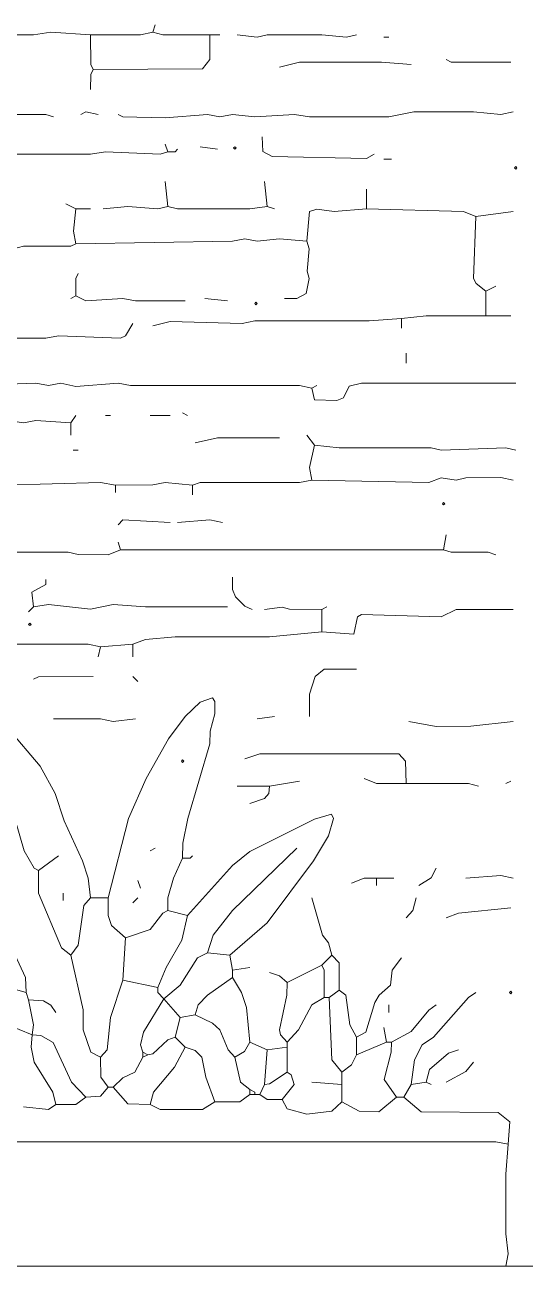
# Model space of a CAD drawing. Header units: millimetres. Extents: x 11 to 20000, y -4 to 8232.
# Drawn here: x 16439 to 17198, y -4 to 1878 of the extents above; entities that cross this region are included whole.
import ezdxf

# ---------------------------------------------------------------- set-up
doc = ezdxf.new("R2010")
doc.units = ezdxf.units.MM
for name, color, linetype, lineweight, true_color in [('ARCHITECTURE', 7, 'Continuous', 13, 0x000000), ('MASONRY_AND_ARCH', 7, 'Continuous', 13, 0x000000), ('PLANTING', 7, 'Continuous', 13, 0x000000)]:
    doc.layers.add(name, color=color, linetype=linetype, lineweight=lineweight, true_color=true_color)

msp = doc.modelspace()

# ---------------------------------------------------------------- linework, layer by layer
at = {"layer": 'ARCHITECTURE', "color": 7, "lineweight": 13, "true_color": 0x000000}
for points in [[(12134.2379, 184.76527), (12156.86233, 188.5379), (12179.48676, 184.77217), (16097.28507, 184.76527), (16123.68213, 180.99548), (16191.55543, 181.14321), (16206.63462, 184.76041), (17153.09389, 184.76527), (17171.9457, 180.99548)], [(17168.17308, -3.7707), (17171.9388, 15.08201), (17168.18145, 45.24887), (17168.17308, 135.74661), (17171.9457, 180.99548)], [(12134.2379, -3.7707), (12153.09242, -3.7707), (17149.32127, -3.7707), (17168.17308, -3.7707)], [(17168.17308, -3.7707), (17187.03054, -3.7707), (17232.27941, -3.7707)]]:
    msp.add_lwpolyline(points, dxfattribs=at)
at = {"layer": 'MASONRY_AND_ARCH', "color": 7, "lineweight": 13, "true_color": 0x000000}
for points in [[(16346.15385, 1877.82805), (16376.31787, 1862.9), (16451.73643, 1862.75158), (16478.12783, 1866.51584), (16538.46154, 1862.74536)], [(16538.46154, 1862.74536), (16613.87443, 1862.8931), (16632.7319, 1866.51584)], [(16636.49887, 1877.82805), (16632.7319, 1866.51584)], [(16719.45701, 1862.74536), (16647.81109, 1862.8931), (16632.7319, 1866.51584)], [(16538.46154, 1862.74536), (16538.60928, 1817.50204), (16542.23416, 1809.95475)], [(16719.45701, 1862.74536), (16719.30373, 1825.03744), (16708.1448, 1811.15962), (16542.23416, 1809.95475)], [(16719.45701, 1862.74536), (16734.54186, 1862.74536)], [(16941.92873, 1862.74536), (16926.84955, 1858.9741), (16889.14027, 1862.74536), (16806.18213, 1862.59762), (16791.10294, 1858.98722), (16760.93326, 1862.74536)], [(16983.41063, 1858.9741), (16990.95023, 1858.9741)], [(16538.46154, 1779.7879), (16538.60928, 1802.40747), (16542.23416, 1809.95475)], [(16825.03959, 1813.72455), (16855.20362, 1821.26075), (16979.63801, 1821.26075), (17024.88688, 1817.49717)], [(17077.67534, 1825.03744), (17085.22466, 1821.41471), (17175.71833, 1821.26697)], [(16481.90045, 1738.31165), (16470.58824, 1741.93371), (16402.71493, 1742.08145), (16346.16075, 1738.15633), (16335.89796, 1726.99943), (16337.40871, 1689.29016), (16330.92262, 1679.18281), (16274.50792, 1674.36278), (16229.25905, 1677.8302), (16214.17986, 1670.43744)], [(16523.3767, 1742.08145), (16530.92602, 1745.69796), (16549.77376, 1742.08145)], [(17179.48529, 1745.85124), (17160.63348, 1742.08145), (17119.15724, 1745.84638), (17028.6595, 1745.70419), (16990.95023, 1738.31652), (16870.28846, 1738.31652), (16847.66403, 1742.08145), (16787.33032, 1738.31165), (16753.39367, 1741.92681), (16734.54186, 1738.31787), (16715.68439, 1742.069), (16651.58371, 1736.64005), (16587.4871, 1738.45871), (16579.93778, 1742.08145)], [(16655.35633, 1685.52036), (16651.58371, 1696.83258)], [(16968.32579, 1681.75057), (16957.01357, 1675.41301), (16813.72738, 1678.12636), (16799.84672, 1685.66878), (16798.64253, 1708.1448)], [(16383.86312, 1685.52036), (16425.33937, 1681.75057), (16538.46154, 1681.75543), (16561.08597, 1685.52036), (16644.04412, 1681.75543), (16655.35633, 1685.52036)], [(16670.43552, 1689.29016), (16666.66855, 1685.52036), (16655.35633, 1685.52036)], [(16704.37217, 1693.06278), (16730.76923, 1689.29016)], [(16994.72285, 1674.20814), (16983.41063, 1674.20814)], [(16651.58371, 1640.27149), (16655.35633, 1602.56505)], [(16806.18213, 1602.56505), (16802.41516, 1640.27149)], [(16957.01357, 1598.79242), (16957.01357, 1628.95928)], [(16500.75226, 1606.33484), (16515.8371, 1598.79242)], [(16655.35633, 1602.56505), (16640.27149, 1598.94084), (16595.02262, 1602.55747), (16557.31335, 1598.79242)], [(16806.18213, 1602.56505), (16779.79072, 1598.79242), (16670.43552, 1598.79932), (16655.35633, 1602.56505)], [(16806.18213, 1602.56505), (16817.49434, 1598.79242)], [(16515.8371, 1598.79242), (16512.36143, 1564.85577), (16515.8371, 1546.00396)], [(16538.46154, 1598.79242), (16515.8371, 1598.79242)], [(16866.51584, 1549.77376), (16870.65577, 1594.80238), (16881.59514, 1598.64819), (16907.99208, 1595.03507), (16957.01357, 1598.79242)], [(17122.92421, 1587.4802), (17104.0724, 1594.87489), (16957.01357, 1598.79242)], [(17122.92421, 1587.4802), (17119.31052, 1493.21267), (17123.08032, 1485.67783), (17138.00905, 1474.35803)], [(17179.48529, 1595.02262), (17122.92421, 1587.4802)], [(16210.40724, 1542.23133), (16251.88348, 1542.08428), (16266.96833, 1538.46776), (16421.56674, 1538.46776), (16436.65158, 1542.08428), (16508.28914, 1542.37975), (16515.8371, 1546.00396)], [(16866.51584, 1549.77376), (16825.03959, 1553.24808), (16791.10294, 1549.92149), (16772.24548, 1553.53733), (16753.39367, 1549.77998), (16515.8371, 1546.00396)], [(16866.51584, 1549.77376), (16870.13925, 1538.46154), (16866.81131, 1504.52489), (16869.99152, 1493.21267), (16865.31165, 1470.73665), (16851.431, 1463.19423), (16832.57919, 1463.04581)], [(16515.8371, 1466.81844), (16515.98484, 1493.20577), (16519.60973, 1500.75509)], [(17153.09389, 1481.90045), (17138.00905, 1474.35803)], [(17138.00905, 1436.65158), (17138.00905, 1474.35803)], [(16515.8371, 1466.81844), (16508.29751, 1463.04581)], [(16681.74774, 1459.27602), (16606.33484, 1459.42376), (16587.48303, 1463.04581), (16530.92195, 1459.42443), (16515.8371, 1466.81844)], [(16745.85407, 1459.27602), (16711.91742, 1463.04581)], [(16632.7319, 1421.56957), (16659.1233, 1427.91199), (16768.47851, 1425.34559), (16787.33032, 1429.1043), (16960.7862, 1429.11606), (17009.80204, 1432.88179)], [(17009.80204, 1432.88179), (17047.51131, 1436.64536), (17138.00905, 1436.65158)], [(17009.80204, 1432.88179), (17009.80204, 1417.79695)], [(17175.71833, 1436.65158), (17138.00905, 1436.65158)], [(16402.71493, 1402.71493), (16470.58824, 1402.86267), (16489.44005, 1406.48473), (16583.71041, 1402.86957), (16591.10362, 1406.64005), (16602.56222, 1425.33937)], [(17017.34729, 1380.0905), (17017.34729, 1365.00848)], [(16874.05543, 1327.29921), (16855.20362, 1331.06493), (16598.79525, 1331.0767), (16579.93778, 1334.83541), (16515.8371, 1329.40023), (16493.21267, 1334.82919), (16474.36086, 1331.08428), (16455.50339, 1334.83473), (16357.46606, 1331.07183), (16308.44457, 1334.84163), (16278.28054, 1331.07183)], [(17183.25792, 1334.84163), (16949.47398, 1334.69389), (16930.76708, 1329.86697), (16921.88111, 1312.37183), (16911.76471, 1308.45362), (16877.98133, 1309.65079), (16874.05543, 1327.29921)], [(16881.60068, 1331.07183), (16874.05543, 1327.29921)], [(16508.29751, 1274.51075), (16455.50339, 1277.98439), (16436.65158, 1274.51075), (16414.02715, 1278.27432), (16168.931, 1278.43518), (16157.61878, 1281.89706), (16142.53394, 1278.42828), (15897.43778, 1278.27432), (15878.58032, 1274.51561), (15829.56448, 1278.28054)], [(16515.8371, 1285.82296), (16508.29751, 1274.51075)], [(16568.62557, 1285.82296), (16561.08597, 1285.82296)], [(16628.95928, 1285.82296), (16659.1233, 1285.82296)], [(16685.52036, 1285.82296), (16677.98077, 1289.59276)], [(16508.29751, 1274.51075), (16508.29751, 1255.65611)], [(16696.83258, 1244.34389), (16730.76923, 1251.7379), (16825.03959, 1251.88631)], [(16866.51584, 1255.65611), (16877.82805, 1240.5741)], [(16519.60973, 1233.03167), (16512.06448, 1233.03167)], [(16877.82805, 1240.5741), (16870.44174, 1206.63744), (16874.05543, 1187.78281)], [(16877.82805, 1240.5741), (16915.53733, 1236.80837), (17055.0509, 1236.65441), (17070.13575, 1233.0379), (17168.17308, 1236.79661), (17183.25792, 1233.03167)], [(16576.17081, 1180.24038), (16553.54638, 1184.01301), (16406.48756, 1180.24729), (16338.61425, 1187.62817), (16312.21719, 1183.85769), (16297.13235, 1176.77296), (16244.34389, 1180.24038)], [(16693.05995, 1180.24038), (16704.37217, 1183.86459), (16855.20362, 1184.01787), (16874.05543, 1187.78281)], [(17179.48529, 1187.78281), (17160.63348, 1191.5526), (17107.84502, 1191.40554), (17092.76018, 1187.78903), (17070.13575, 1191.2509), (17051.28394, 1184.01923), (16874.05543, 1187.78281)], [(16576.17081, 1180.24038), (16632.7319, 1180.3888), (16651.58371, 1184.01301), (16693.05995, 1180.24038)], [(16576.17081, 1180.24038), (16576.17081, 1168.92817)], [(16693.05995, 1165.15837), (16693.05995, 1180.24038)], [(16579.93778, 1119.9095), (16587.4871, 1127.29661), (16659.1233, 1123.6793)], [(16670.43552, 1123.6793), (16719.45701, 1127.45192), (16738.30882, 1123.6793)], [(16583.71041, 1082.20215), (16579.93778, 1093.51527)], [(17077.67534, 1104.82749), (17073.90837, 1082.20215)], [(16349.92647, 1074.66063), (16365.00566, 1078.43043), (16504.52489, 1078.42557), (16519.60973, 1074.80837), (16564.8586, 1074.66753), (16583.71041, 1082.20215)], [(16583.71041, 1082.20215), (16670.43552, 1082.20215), (16689.29299, 1082.20215), (16757.16629, 1082.20215), (16776.0181, 1082.20215), (16821.26697, 1082.20215), (16840.11878, 1082.20215), (17039.97172, 1082.20215), (17073.90837, 1082.20215)], [(17153.09389, 1074.66063), (17141.78167, 1078.28337), (17085.22059, 1078.58575), (17073.90837, 1082.20215)], [(16451.73643, 995.47511), (16449.16799, 1018.09265), (16470.21957, 1029.62647), (16470.58824, 1036.95419)], [(16753.39367, 1040.72398), (16753.5414, 1021.86934), (16758.22127, 1010.55713), (16772.24548, 996.53145), (16783.55769, 991.70532)], [(16451.73643, 995.47511), (16474.36086, 999.09785), (16538.46154, 992.00079), (16572.39819, 999.24491), (16621.41968, 995.48133), (16745.85407, 995.47511)], [(16451.73643, 995.47511), (16444.19118, 987.93269)], [(16889.14027, 991.70532), (16840.11878, 991.85238), (16828.80656, 995.17896), (16802.41516, 991.70532)], [(16896.67986, 995.47511), (16889.14027, 991.70532)], [(16889.14027, 957.76867), (16889.14027, 991.70532)], [(16889.14027, 957.76867), (16937.94072, 954.3655), (16943.13428, 980.23778), (16949.47805, 984.00826), (17070.13575, 980.39932), (17092.76018, 991.55), (17179.48529, 991.70532)], [(16285.82014, 957.76776), (16294.5612, 942.83914), (16300.91188, 939.06867), (16534.68891, 938.90781), (16553.54638, 935.14423)], [(16889.14027, 957.76867), (16809.95475, 950.23247), (16666.66855, 950.07851), (16621.41968, 946.30803), (16602.56222, 938.91403)], [(16553.54638, 935.14423), (16549.77376, 920.05939)], [(16553.54638, 935.14423), (16602.56222, 938.91403)], [(16602.56222, 920.05939), (16602.56222, 938.91403)], [(16542.23416, 889.89536), (16459.28292, 889.74695), (16451.73643, 886.12274)], [(16602.56222, 889.89536), (16610.10747, 882.35294)]]:
    msp.add_lwpolyline(points, dxfattribs=at)
for points in [[(16755.27907, 1691.17647), (16757.16437, 1693.06188), (16759.04977, 1691.17647), (16757.16437, 1689.29106)], [(17181.37251, 1661.01052), (17183.25792, 1662.89593), (17185.14333, 1661.01052), (17183.25792, 1659.12523)], [(16787.33032, 1455.50532), (16789.21572, 1457.39061), (16791.10102, 1455.50532), (16789.21572, 1453.61991)], [(17072.02115, 1151.96075), (17073.90645, 1153.84615), (17075.79186, 1151.96075), (17073.90645, 1150.07545)], [(16444.1931, 969.07998), (16446.07839, 970.96527), (16447.9638, 969.07998), (16446.07839, 967.19457)]]:
    msp.add_lwpolyline(points, close=True, dxfattribs=at)
at = {"layer": 'PLANTING', "color": 7, "lineweight": 13, "true_color": 0x000000}
for points in [[(16870.28846, 829.56165), (16870.43484, 863.4983), (16879.03224, 889.89536), (16892.9129, 901.05226), (16941.92873, 901.20758)], [(16564.8586, 554.29864), (16596.07896, 674.96324), (16622.4664, 735.29412), (16656.54525, 795.625), (16681.8983, 829.56165), (16704.37217, 851.13043), (16723.07353, 857.47489), (16726.84333, 852.17364), (16726.85023, 833.33428), (16719.60475, 806.93722), (16719.30928, 788.08541), (16685.6681, 674.96324), (16678.12715, 637.25396), (16677.98077, 614.62952)], [(16817.49434, 829.56165), (16791.10294, 825.79186)], [(16538.46154, 554.29864), (16534.54253, 584.4655), (16526.09989, 610.85973), (16498.04027, 671.19061), (16484.47998, 712.66968), (16461.99774, 754.14876), (16414.02715, 810.56143), (16402.71493, 817.19378), (16387.63009, 818.24943)], [(16387.63009, 818.24943), (16387.7793, 795.625), (16402.56719, 750.37613), (16403.76437, 723.9819), (16416.60667, 697.58767), (16437.70792, 625.94174), (16452.77896, 599.70215), (16459.27602, 595.77771)], [(16481.90045, 825.79186), (16553.54638, 825.64412), (16572.39819, 822.02206), (16606.33484, 825.79186)], [(17021.11425, 822.02206), (17062.59615, 814.47964), (17115.38462, 814.62738), (17179.48529, 822.02206)], [(16772.24548, 765.46097), (16794.86991, 772.9957), (17006.0267, 772.84729), (17016.28948, 761.68835), (17017.34729, 727.7517)], [(17017.34729, 727.7517), (16972.09842, 727.90701), (16953.24095, 735.29412)], [(16760.93326, 723.9819), (16809.95475, 723.9819)], [(16809.95475, 723.9819), (16808.75057, 712.66968), (16802.40679, 705.28258), (16779.79072, 697.58767)], [(16855.20362, 731.52432), (16809.95475, 723.9819)], [(17126.69683, 723.9819), (17111.61199, 727.74683), (17017.34729, 727.7517)], [(17175.71833, 731.52432), (17168.17308, 727.7517)], [(16685.52036, 527.90441), (16753.40057, 603.31731), (16779.79072, 624.88676), (16877.82805, 673.77217), (16904.0621, 681.15102), (16906.78937, 674.95566), (16899.26222, 648.56618), (16876.77172, 610.85973), (16806.03575, 516.59219), (16749.62104, 467.5707)], [(16636.49887, 629.71437), (16628.95928, 625.94174)], [(16715.68439, 471.34333), (16724.28462, 497.73756), (16753.5414, 535.444), (16851.431, 629.71437)], [(16489.44005, 618.40215), (16459.27602, 595.77771)], [(16655.35633, 535.444), (16655.50271, 554.29864), (16663.94536, 584.4655), (16677.98077, 614.62952)], [(16693.05995, 618.40215), (16689.29299, 614.62952), (16677.98077, 614.62952)], [(16440.42421, 411.00962), (16439.3733, 433.63405), (16420.52002, 475.11312), (16387.48371, 520.36199), (16353.69344, 549.47172), (16312.21719, 572.10305), (16233.03167, 599.39977), (16214.33314, 598.34265), (16210.70962, 592.00023), (16215.37568, 576.9293), (16233.03167, 565.61086)], [(16459.27602, 595.77771), (16459.42376, 561.84106), (16494.269, 478.88292), (16508.29751, 467.5707)], [(16934.38914, 576.92308), (16953.24095, 584.31708), (16972.09842, 584.4655)], [(16998.48982, 584.4655), (16972.09842, 584.4655)], [(16972.09842, 573.15328), (16972.09842, 584.4655)], [(17062.59615, 599.54751), (17054.90452, 584.61256), (17036.1991, 573.15328)], [(17179.48529, 584.4655), (17160.63348, 588.23529), (17107.84502, 584.4655)], [(16613.87443, 569.38066), (16610.10747, 580.69287)], [(16496.98529, 550.52885), (16496.98529, 561.84106)], [(16538.46154, 554.29864), (16528.34514, 542.98643), (16519.45362, 482.65554), (16508.29751, 467.5707)], [(16564.8586, 554.29864), (16538.46154, 554.29864)], [(16591.25, 493.96776), (16569.82557, 512.82715), (16565.00498, 527.90441), (16564.8586, 554.29864)], [(16610.10747, 554.29864), (16602.56222, 546.75622)], [(16874.05543, 554.29864), (16890.34446, 497.73756), (16899.25667, 486.42534), (16904.22511, 467.5707)], [(17032.42647, 554.29864), (17027.45396, 535.444), (17017.34729, 524.13179)], [(16591.25, 493.96776), (16628.95928, 506.33563), (16647.95475, 531.51957), (16655.35633, 535.444)], [(16685.52036, 527.90441), (16676.92296, 490.19514), (16652.77952, 448.71889), (16640.27149, 418.55204)], [(16685.52036, 527.90441), (16655.35633, 535.444)], [(17077.67534, 524.13179), (17096.53281, 531.52647), (17175.71833, 539.21663)], [(16591.25, 493.96776), (16587.48303, 429.86425)], [(16715.68439, 471.34333), (16700.75158, 463.794), (16674.06041, 422.32183), (16649.70023, 401.58371)], [(16715.68439, 471.34333), (16749.62104, 467.5707)], [(16553.54638, 312.97229), (16538.61482, 320.66029), (16527.29706, 354.44853), (16527.00158, 384.61538), (16508.29751, 467.5707)], [(16749.62104, 467.5707), (16753.39367, 444.94627)], [(16836.35181, 426.09446), (16889.14027, 452.48869)], [(16904.22511, 467.5707), (16889.14027, 452.48869)], [(16892.9129, 403.47002), (16892.76369, 444.9414), (16889.14027, 452.48869)], [(16915.53733, 414.78224), (16915.38122, 456.25848), (16904.22511, 467.5707)], [(17009.80204, 463.8009), (16995.91867, 444.94627), (16993.51731, 422.32183), (16976.01595, 407.09208), (16969.37523, 395.9276), (16955.95724, 350.82715), (16941.92873, 343.13631)], [(16440.42421, 411.00962), (16410.25452, 419.75), (16395.17941, 432.43066), (16387.63009, 433.63405)], [(16753.39367, 433.63405), (16715.68439, 407.23982), (16701.80792, 392.15781), (16696.83258, 377.07296)], [(16779.79072, 448.71889), (16753.39367, 444.94627)], [(16753.39367, 433.63405), (16753.39367, 444.94627)], [(16753.39367, 433.63405), (16767.4276, 411.00962), (16774.96867, 388.38518), (16779.79072, 335.59672)], [(16809.95475, 441.17647), (16825.03959, 436.34955), (16836.35181, 426.09446)], [(16372.5509, 429.86425), (16373.60588, 411.00962), (16399.09287, 373.30317), (16410.25452, 363.04729), (16449.84729, 346.90894)], [(16553.54638, 312.97229), (16563.65305, 324.2845), (16568.77477, 373.30317), (16587.48303, 429.86425)], [(16587.48303, 429.86425), (16640.27149, 418.55204)], [(16649.70023, 401.58371), (16640.27149, 411.00962), (16640.27149, 418.55204)], [(16836.35181, 335.59672), (16826.24231, 346.90894), (16825.04367, 354.44853), (16836.2026, 407.23982), (16836.35181, 426.09446)], [(16915.53733, 414.78224), (16900.45249, 403.47002)], [(16915.53733, 414.78224), (16925.644, 407.23292), (16931.66742, 361.99095), (16941.92873, 343.13631)], [(16444.19118, 399.6974), (16440.42421, 411.00962)], [(16444.19118, 399.6974), (16466.81561, 398.64174), (16477.98145, 392.00939), (16485.67308, 380.84559)], [(16444.19118, 399.6974), (16451.58722, 361.99095), (16449.84729, 346.90894)], [(16649.70023, 401.58371), (16618.69649, 350.67873), (16613.88824, 331.8241), (16617.64706, 320.51188)], [(16674.20814, 373.30317), (16649.70023, 401.58371)], [(16892.9129, 403.47002), (16874.206, 392.15023), (16854.00781, 354.44853), (16836.35181, 335.59672)], [(16892.9129, 403.47002), (16900.45249, 403.47002)], [(16919.3043, 290.34785), (16904.37839, 309.19966), (16900.45249, 403.47002)], [(17122.92421, 411.00962), (17111.7612, 403.46244), (17058.82353, 343.14389), (17041.16753, 331.67081), (17029.71448, 309.19966), (17024.88688, 271.49321)], [(16674.20814, 373.30317), (16696.83258, 377.07296)], [(16757.16629, 312.97229), (16747.04989, 324.2845), (16734.39129, 354.44853), (16723.22964, 364.70509), (16696.83258, 377.07296)], [(16990.95023, 380.84559), (16990.95023, 392.15781)], [(17062.59615, 392.15781), (17051.43032, 384.46697), (17024.73914, 351.73507), (16994.72285, 335.59672)], [(16674.20814, 373.30317), (16666.66855, 343.13631)], [(16987.1776, 335.59672), (16983.41063, 358.22115)], [(16485.67308, 241.32636), (16480.99186, 260.181), (16452.93224, 305.42986), (16448.11154, 328.0543), (16449.84729, 346.90894)], [(16449.84729, 346.90894), (16463.0431, 345.85181), (16481.75271, 335.4483), (16509.35249, 275.26301), (16530.92195, 252.63857)], [(16625.18665, 316.74208), (16632.73597, 317.94695), (16655.35633, 339.21188), (16666.66855, 343.13631)], [(16681.74774, 328.0543), (16666.66855, 343.13631)], [(16941.92873, 343.13631), (16941.92873, 316.74208)], [(16625.18665, 316.74208), (16617.64706, 320.51188)], [(16617.64706, 312.97229), (16617.64706, 320.51188)], [(16681.74774, 328.0543), (16665.61765, 297.88744), (16633.93462, 260.181), (16628.95928, 241.32636)], [(16681.74774, 328.0543), (16696.83258, 323.22738), (16706.94061, 312.97229), (16713.11324, 282.80543), (16726.99661, 245.09898)], [(16757.16629, 312.97229), (16772.0991, 321.56278), (16779.79072, 335.59672)], [(16806.18213, 324.2845), (16779.79072, 335.59672)], [(16802.41516, 271.49321), (16806.18213, 324.2845)], [(16836.35181, 328.0543), (16806.18213, 324.2845)], [(16836.35181, 328.0543), (16836.35181, 335.59672)], [(16836.35181, 328.0543), (16836.35181, 290.34785)], [(16987.1776, 335.59672), (16941.92873, 316.74208)], [(17002.26244, 252.63857), (16983.57081, 279.03563), (16994.57364, 320.51188), (16994.72285, 335.59672)], [(16987.1776, 335.59672), (16994.72285, 335.59672)], [(17047.51131, 275.26301), (17052.48665, 294.11765), (17081.44796, 319.31471), (17096.53281, 324.2845)], [(16553.54638, 312.97229), (16553.69966, 282.80543), (16564.8586, 267.72342)], [(16617.64706, 312.97229), (16605.27851, 290.50113), (16587.48303, 281.7491), (16572.39819, 267.72342)], [(16625.18665, 316.74208), (16617.64706, 312.97229)], [(16779.79072, 263.95079), (16765.91007, 275.26301), (16757.16629, 312.97229)], [(16919.3043, 290.34785), (16934.2414, 301.66007), (16941.92873, 316.74208)], [(17077.67534, 275.26301), (17107.84502, 291.40351), (17119.15724, 305.42986)], [(16802.41516, 271.49321), (16809.96165, 272.69808), (16836.35181, 290.34785)], [(16828.80656, 248.86878), (16847.36154, 271.49321), (16842.70113, 286.42195), (16836.35181, 290.34785)], [(16919.3043, 290.34785), (16919.3043, 271.49321)], [(16564.8586, 267.72342), (16553.39581, 253.84344), (16530.92195, 252.63857)], [(16564.8586, 267.72342), (16572.39819, 267.72342)], [(16628.95928, 241.32636), (16595.02262, 242.53122), (16572.39819, 267.72342)], [(16779.79072, 263.95079), (16787.33032, 260.181), (16787.33032, 256.4112)], [(16779.79072, 256.4112), (16779.79072, 263.95079)], [(16794.86991, 256.4112), (16802.41516, 271.49321)], [(16874.05543, 275.26301), (16919.3043, 271.49321)], [(16919.3043, 271.49321), (16919.3043, 245.09898)], [(17013.57466, 252.63857), (17024.88688, 271.49321)], [(17047.51131, 275.26301), (17024.88688, 271.49321)], [(17047.51131, 275.26301), (17055.0509, 271.49321)], [(16485.67308, 241.32636), (16515.8371, 241.48167), (16530.92195, 252.63857)], [(16726.99661, 245.09898), (16708.1448, 233.9345), (16644.04412, 233.9345), (16628.95928, 241.32636)], [(16779.79072, 256.4112), (16764.70588, 245.25226), (16726.99661, 245.09898)], [(16779.79072, 256.4112), (16787.33032, 256.4112)], [(16794.86991, 256.4112), (16787.33032, 256.4112)], [(16794.86991, 256.4112), (16806.18213, 249.02342), (16828.80656, 248.86878)], [(16919.3043, 245.09898), (16904.21674, 231.219), (16866.51584, 226.39208), (16836.49819, 234.84242), (16828.80656, 248.86878)], [(17002.26244, 252.63857), (16975.86538, 230.16946), (16945.70136, 231.07127), (16919.3043, 245.09898)], [(17013.57466, 252.63857), (17002.26244, 252.63857)], [(17013.57466, 252.63857), (17039.97172, 230.16946), (17156.86086, 228.95848), (17174.51278, 214.93213), (17171.9457, 180.99548)], [(16436.65158, 237.55656), (16474.36086, 233.94005), (16485.67308, 241.32636)]]:
    msp.add_lwpolyline(points, dxfattribs=at)
for points in [[(16676.09355, 761.68925), (16677.97885, 763.57466), (16679.86425, 761.68925), (16677.97885, 759.80396)], [(17173.83111, 411.01052), (17175.7164, 412.89593), (17177.60181, 411.01052), (17175.7164, 409.12523)]]:
    msp.add_lwpolyline(points, close=True, dxfattribs=at)

doc.saveas('drawing.dxf')
